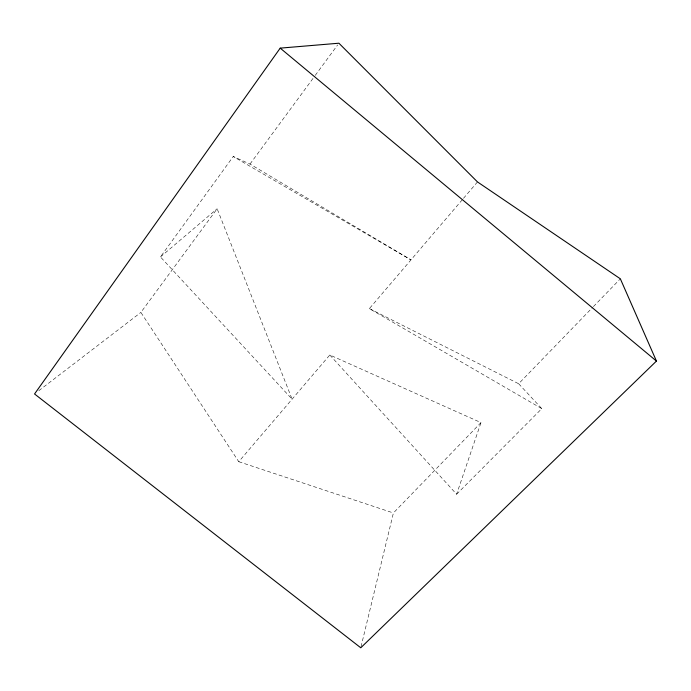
<?xml version="1.0" encoding="UTF-8"?>
<svg xmlns="http://www.w3.org/2000/svg" width="691" height="691" viewBox="0 0 691 691"><rect width="100%" height="100%" fill="white"/><g stroke="black" fill="none" stroke-linecap="round" stroke-linejoin="round"><path stroke-width="0.52" stroke-dasharray="3.46 2.59" d="M361.022 646.741L393.404 512.972L480.979 422.607L329.806 354.993L238.758 461.692L140.886 312.41L217.138 208.751L292.103 399.182L160.45 256.94L233.238 156.52L250.004 164.069L410.981 259.868L233.238 156.52M329.806 354.993L456.613 494.238L480.979 422.607M250.004 164.069L314.604 76.252M315.243 75.379L337.631 44.95M456.613 494.238L541.796 408.631L369.391 308.609L462.789 199.155M463.488 198.334L477.49 181.932M369.391 308.609L518.656 383.738L592.679 307.357M593.422 306.588L620.345 278.81M160.45 256.94L217.138 208.751M38.8 390.709L140.886 312.41M238.758 461.692L393.404 512.972M518.656 383.738L541.796 408.631"/><path stroke-width="1.04" d="M280.209 48.137L34.55 393.974L360.771 647.787L656.45 361.065L620.345 278.81L477.49 181.932L338.91 43.213L280.209 48.137L656.45 361.065"/></g></svg>
